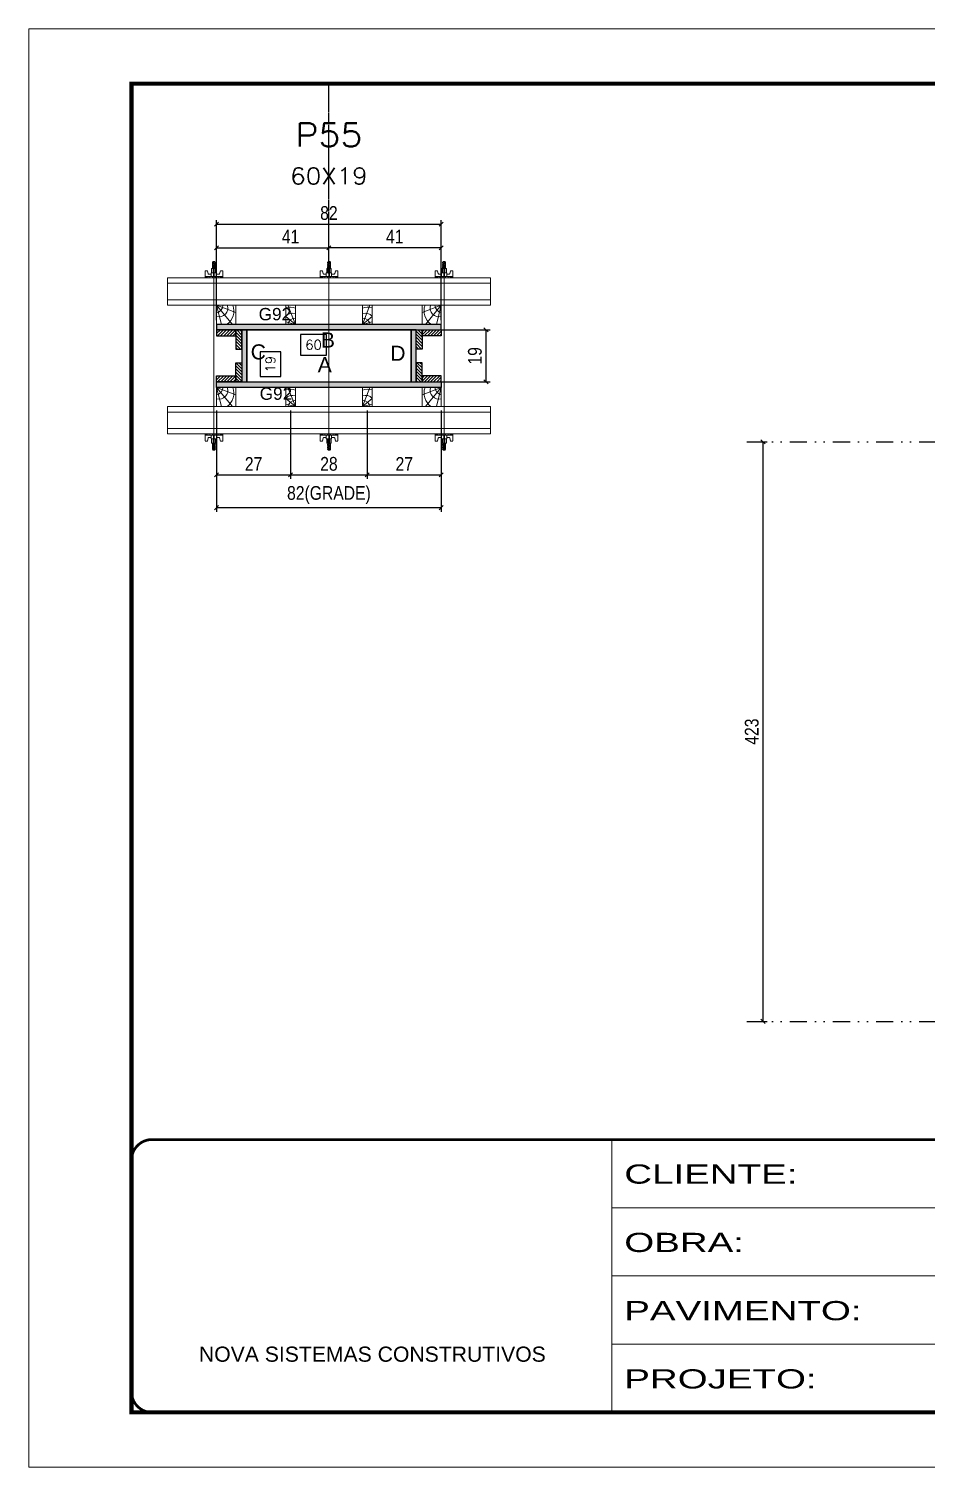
# Model space of a CAD drawing. Header units: millimetres. Extents: x 787 to 8287, y -592 to 17063.
# Drawn here: x 6180 to 6836, y 1706 to 2756 of the extents above; entities that cross this region are included whole.
import ezdxf
from ezdxf.enums import TextEntityAlignment as Align

# ---------------------------------------------------------------- set-up
doc = ezdxf.new("R2010")
doc.units = ezdxf.units.MM
for name, pattern in [('CONTINUO', [0]), ('DASHED', [0.75, 0.5, -0.25]), ('DIVIDE2', [0.625, 0.25, -0.125, 0, -0.125, 0, -0.125]), ('HIDDEN', [0.375, 0.25, -0.125])]:
    doc.linetypes.add(name, pattern=pattern)
for name, color, linetype in [('CHAPA', 1, 'Continuous'), ('COTA', 241, 'Continuous'), ('Cota Seção (2x)', 241, 'Continuous'), ('MEIO_PONT', 93, 'Continuous'), ('Nível', 160, 'Continuous'), ('Painéis', 200, 'Continuous'), ('SARRAFO', 251, 'Continuous'), ('Texto de Titulo', 7, 'Continuous'), ('Texto Qtd Sarr', 242, 'Continuous'), ('TEXTO_GERAL', 7, 'Continuous')]:
    doc.layers.add(name, color=color, linetype=linetype)
for name, color, linetype, lineweight in [('Folhas', 255, 'Continuous', 9), ('Hachura', 251, 'Continuous', 9), ('Madeira', 126, 'Continuous', 18), ('Perfil Metálico', 224, 'Continuous', 18), ('SARRAFO DE PRESSAO', 251, 'DASHED', 9), ('Texto Seção', 7, 'Continuous', 15)]:
    doc.layers.add(name, color=color, linetype=linetype, lineweight=lineweight)
doc.styles.add('ARIAL', font='arial.ttf')
doc.styles.add('COTA TECNICA 2X', font='techl___.ttf', dxfattribs={"height": 10})
doc.styles.add('COTA TECNICA-50', font='techl___.ttf', dxfattribs={"height": 10})
doc.styles.add('ROMANS', font='romans.shx')
doc.styles.add('SANSSERIF', font='sas_____.pfb')
doc.styles.add('Tecnologia', font='')
doc.styles.get('Tecnologia').set_extended_font_data('Forgotten Futurist')
doc.dimstyles.new('COTA PAINEL-50', dxfattribs={"dimtxt": 10, "dimasz": 3, "dimexe": 3, "dimexo": 3, "dimgap": 3, "dimtad": 1, "dimdec": 1, "dimzin": 12, "dimdsep": 46, "dimtxsty": 'COTA TECNICA-50', "dimblk1": 'OBLIQUE', "dimblk2": 'OBLIQUE', "dimsah": 1, "dimcen": 0.9, "dimclrd": 4, "dimclre": 4, "dimclrt": 240, "dimadec": 1, "dimazin": 3, "dimtfac": 1, "dimtdec": 1, "dimtmove": 0, "dimatfit": 3, "dimfxl": 0, "dimtolj": 1, "dimtzin": 12, "dimarcsym": 0})
doc.dimstyles.new('SECAO PILAR', dxfattribs={"dimtxt": 10, "dimasz": 3, "dimexe": 3, "dimexo": 3, "dimgap": 3, "dimtad": 1, "dimdec": 1, "dimlfac": 0.5, "dimzin": 12, "dimdsep": 46, "dimtxsty": 'COTA TECNICA 2X', "dimblk1": 'OBLIQUE', "dimblk2": 'OBLIQUE', "dimsah": 1, "dimcen": 0.9, "dimclrd": 256, "dimclre": 256, "dimclrt": 256, "dimadec": 1, "dimazin": 3, "dimtfac": 1, "dimtdec": 1, "dimtmove": 0, "dimatfit": 3, "dimfxl": 0, "dimtolj": 1, "dimtzin": 12, "dimarcsym": 0})
doc.dimstyles.new('SECÇÃO 2', dxfattribs={"dimtxt": 7, "dimasz": 6, "dimexe": 0.18, "dimexo": 2, "dimgap": -4, "dimtad": 3, "dimdec": 1, "dimlfac": 0.5, "dimzin": 12, "dimdsep": 46, "dimtxsty": 'ROMANS', "dimblk": 'ARCHTICK', "dimcen": 0.09, "dimse1": 1, "dimse2": 1, "dimsd1": 1, "dimsd2": 1, "dimclrd": 180, "dimclre": 5, "dimclrt": 1, "dimadec": 0, "dimazin": 3, "dimtfac": 1, "dimtdec": 1, "dimtofl": 0, "dimtmove": 0, "dimatfit": 3, "dimldrblk": 'ARCHTICK', "dimfxl": 0, "dimtolj": 1, "dimtzin": 0, "dimarcsym": 0})
pattern_1 = [(225, (-3021.3023, -20393.6213), (1.12253202, -1.12253202), [])]
pattern_2 = [(225, (-2806.3023, -20393.6213), (1.12253202, -1.12253202), [])]
pattern_3 = [(135, (-16428.1586, 12000.7387), (-1.12253202, -1.12253202), [])]
pattern_4 = [(135, (-16448.1586, 12000.7387), (-1.12253202, -1.12253202), [])]

# ---------------------------------------------------------------- blocks, each defined once
blk = doc.blocks.new('9999999999')
at = {"color": 30, "linetype": 'CONTINUO'}
for p, q in [((98564.6, 34230.2), (98564.6, 34429.4)), ((98564.6, 34379.6), (99584, 34379.6)), ((98564.6, 34329.8), (99488, 34329.8)), ((98564.6, 34280), (99488, 34280))]:
    blk.add_line(p, q, dxfattribs=at)
at = {"color": 30, "linetype": 'CONTINUO', "const_width": 2}
blk.add_lwpolyline([(99584, 34230.2), (99584, 34414.4, 0.414214), (99569, 34429.4), (98229, 34429.4, 0.414214), (98214, 34414.4), (98214, 34245.2, 0.414214), (98229, 34230.2), (99584, 34230.2)], format="xyb", dxfattribs=at)
at = {"layer": 'Folhas'}
blk.add_lwpolyline([(98139, 34190.2), (99624, 34190.2), (99624, 35240.2), (98139, 35240.2)], close=True, dxfattribs=at)
at = {"layer": 'Folhas', "color": 30, "const_width": 3}
blk.add_lwpolyline([(98214, 34230.2), (99584, 34230.2), (99584, 35200.2), (98214, 35200.2)], close=True, dxfattribs=at)
at = {"color": 7, "linetype": 'Continuous', "ltscale": 5, "style": 'ARIAL'}
blk.add_text('NOVA SISTEMAS CONSTRUTIVOS', height=11.059, dxfattribs=at).set_placement((98263.2, 34267.2))
at = {"layer": 'Folhas', "color": 7, "style": 'Tecnologia', "width": 1.5}
for s, p in [('CLIENTE:', (98573.7, 34397.2)), ('OBRA:', (98573.7, 34347.3)), ('PAVIMENTO:', (98573.7, 34297.5)), ('PROJETO:', (98573.7, 34247.7))]:
    blk.add_text(s, height=14, dxfattribs=at).set_placement(p)
blk = doc.blocks.new('titulo1')
at = {"layer": 'Defpoints', "color": 252, "linetype": 'HIDDEN', "ltscale": 2}
blk.add_line((0, 0), (0, 125), dxfattribs=at)
at = {"layer": 'Defpoints', "style": 'ROMANS', "oblique": 15}
blk.add_attdef('FOLHA', text='', height=10, dxfattribs=at).set_placement((0, 15.6), align=Align.MIDDLE_CENTER)
at = {"layer": 'Texto Qtd Sarr', "color": 3, "style": 'ROMANS', "oblique": 15}
for tag, height, p in [('TITULO', 17, (0, 71.4)), ('SEÇÃO', 12, (0, 41.5))]:
    blk.add_attdef(tag, text='', height=height, dxfattribs=at).set_placement(p, align=Align.MIDDLE_CENTER)
blk = doc.blocks.new('*D450')
at = {"layer": 'Cota Seção (2x)', "color": 180, "lineweight": -2}
for p, q in [((6397.9, 2532.4), (6378.9, 2532.4)), ((6378.9, 2532.4), (6378.9, 2517.4)), ((6397.9, 2517.4), (6397.9, 2532.4)), ((6378.9, 2517.4), (6397.9, 2517.4))]:
    blk.add_line(p, q, dxfattribs=at)
at = {"layer": 'Defpoints', "color": 0}
for p in [(6459.6, 2513.4), (6339.6, 2497.8), (6459.6, 2497.8)]:
    blk.add_point(p, dxfattribs=at)
at = {"layer": 'Cota Seção (2x)', "color": 1, "insert": (6388.4, 2524.9), "char_height": 7, "attachment_point": 5, "style": 'ROMANS'}
blk.add_mtext('\\A1;60', dxfattribs=at)
blk = doc.blocks.new('_ArchTick')
at = {"color": 0, "linetype": 'ByBlock', "const_width": 0.15}
blk.add_lwpolyline([(-0.5, -0.5), (0.5, 0.5)], dxfattribs=at)
blk = doc.blocks.new('*D451')
at = {"layer": 'Cota Seção (2x)', "color": 180, "lineweight": -2}
for p, q in [((6364.4, 2519.7), (6349.4, 2519.7)), ((6349.4, 2519.7), (6349.4, 2501.7)), ((6364.4, 2501.7), (6364.4, 2519.7)), ((6349.4, 2501.7), (6364.4, 2501.7))]:
    blk.add_line(p, q, dxfattribs=at)
at = {"layer": 'Defpoints', "color": 0}
for p in [(6339.6, 2535.8), (6368.4, 2535.8), (6339.6, 2497.8)]:
    blk.add_point(p, dxfattribs=at)
at = {"layer": 'Cota Seção (2x)', "color": 1, "insert": (6356.9, 2510.7), "char_height": 7, "attachment_point": 5, "rotation": 90, "style": 'ROMANS'}
blk.add_mtext('\\A1;19', dxfattribs=at)
blk = doc.blocks.new('_Oblique')
at = {"color": 0, "linetype": 'ByBlock', "lineweight": -2}
blk.add_line((-0.5, -0.5), (0.5, 0.5), dxfattribs=at)
blk = doc.blocks.new('*D1267')
at = {"layer": 'Cota Seção (2x)', "lineweight": -2}
for p, q in [((6466.2, 2535.8), (6517.3, 2535.8)), ((6514.3, 2497.8), (6514.3, 2535.8)), ((6466.2, 2497.8), (6517.3, 2497.8))]:
    blk.add_line(p, q, dxfattribs=at)
at = {"layer": 'Defpoints', "color": 0}
for p in [(6463.2, 2535.8), (6514.3, 2535.8), (6463.2, 2497.8)]:
    blk.add_point(p, dxfattribs=at)
at = {"layer": 'Cota Seção (2x)', "lineweight": -2, "xscale": 3, "yscale": 3, "zscale": 3}
for p, rotation in [((6514.3, 2535.8), 90), ((6514.3, 2497.8), 270)]:
    blk.add_blockref('_Oblique', p, dxfattribs=dict(at, rotation=rotation))
at = {"layer": 'Cota Seção (2x)', "insert": (6506.2, 2516.8), "char_height": 10, "attachment_point": 5, "rotation": 90, "style": 'COTA TECNICA 2X'}
blk.add_mtext('\\A1;19', dxfattribs=at)
blk = doc.blocks.new('*D452')
at = {"layer": 'Cota Seção (2x)', "lineweight": -2}
for p, q in [((6317.6, 2476.8), (6317.6, 2403)), ((6481.6, 2476.8), (6481.6, 2403)), ((6317.6, 2406), (6481.6, 2406))]:
    blk.add_line(p, q, dxfattribs=at)
at = {"layer": 'Defpoints', "color": 0}
for p in [(6317.6, 2479.8), (6481.6, 2479.8), (6481.6, 2406)]:
    blk.add_point(p, dxfattribs=at)
at = {"layer": 'Cota Seção (2x)', "lineweight": -2, "xscale": 3, "yscale": 3, "zscale": 3, "rotation": 180}
blk.add_blockref('_Oblique', (6317.6, 2406), dxfattribs=at)
at = {"layer": 'Cota Seção (2x)', "lineweight": -2, "xscale": 3, "yscale": 3, "zscale": 3}
blk.add_blockref('_Oblique', (6481.6, 2406), dxfattribs=at)
at = {"layer": 'Cota Seção (2x)', "insert": (6399.6, 2415.2), "char_height": 10, "attachment_point": 5, "style": 'COTA TECNICA 2X'}
blk.add_mtext('\\A1;82(GRADE)', dxfattribs=at)
blk = doc.blocks.new('*D453')
at = {"layer": 'Cota Seção (2x)', "lineweight": -2}
for p, q in [((6427.6, 2476.8), (6427.6, 2426.9)), ((6481.6, 2476.8), (6481.6, 2426.9)), ((6427.6, 2429.9), (6481.6, 2429.9))]:
    blk.add_line(p, q, dxfattribs=at)
at = {"layer": 'Defpoints', "color": 0}
for p in [(6427.6, 2479.8), (6481.6, 2479.8), (6481.6, 2429.9)]:
    blk.add_point(p, dxfattribs=at)
at = {"layer": 'Cota Seção (2x)', "lineweight": -2, "xscale": 3, "yscale": 3, "zscale": 3, "rotation": 180}
blk.add_blockref('_Oblique', (6427.6, 2429.9), dxfattribs=at)
at = {"layer": 'Cota Seção (2x)', "lineweight": -2, "xscale": 3, "yscale": 3, "zscale": 3}
blk.add_blockref('_Oblique', (6481.6, 2429.9), dxfattribs=at)
at = {"layer": 'Cota Seção (2x)', "insert": (6454.6, 2437.9), "char_height": 10, "attachment_point": 5, "style": 'COTA TECNICA 2X'}
blk.add_mtext('\\A1;27', dxfattribs=at)
blk = doc.blocks.new('*D454')
at = {"layer": 'Cota Seção (2x)', "lineweight": -2}
for p, q in [((6317.6, 2476.8), (6317.6, 2426.9)), ((6371.6, 2476.8), (6371.6, 2426.9)), ((6317.6, 2429.9), (6371.6, 2429.9))]:
    blk.add_line(p, q, dxfattribs=at)
at = {"layer": 'Defpoints', "color": 0}
for p in [(6317.6, 2479.8), (6371.6, 2479.8), (6371.6, 2429.9)]:
    blk.add_point(p, dxfattribs=at)
at = {"layer": 'Cota Seção (2x)', "lineweight": -2, "xscale": 3, "yscale": 3, "zscale": 3, "rotation": 180}
blk.add_blockref('_Oblique', (6317.6, 2429.9), dxfattribs=at)
at = {"layer": 'Cota Seção (2x)', "lineweight": -2, "xscale": 3, "yscale": 3, "zscale": 3}
blk.add_blockref('_Oblique', (6371.6, 2429.9), dxfattribs=at)
at = {"layer": 'Cota Seção (2x)', "insert": (6344.6, 2437.9), "char_height": 10, "attachment_point": 5, "style": 'COTA TECNICA 2X'}
blk.add_mtext('\\A1;27', dxfattribs=at)
blk = doc.blocks.new('*D455')
at = {"layer": 'Cota Seção (2x)', "lineweight": -2}
for p, q in [((6371.6, 2476.8), (6371.6, 2426.9)), ((6427.6, 2476.8), (6427.6, 2426.9)), ((6371.6, 2429.9), (6427.6, 2429.9))]:
    blk.add_line(p, q, dxfattribs=at)
at = {"layer": 'Defpoints', "color": 0}
for p in [(6371.6, 2479.8), (6427.6, 2479.8), (6427.6, 2429.9)]:
    blk.add_point(p, dxfattribs=at)
at = {"layer": 'Cota Seção (2x)', "lineweight": -2, "xscale": 3, "yscale": 3, "zscale": 3, "rotation": 180}
blk.add_blockref('_Oblique', (6371.6, 2429.9), dxfattribs=at)
at = {"layer": 'Cota Seção (2x)', "lineweight": -2, "xscale": 3, "yscale": 3, "zscale": 3}
blk.add_blockref('_Oblique', (6427.6, 2429.9), dxfattribs=at)
at = {"layer": 'Cota Seção (2x)', "insert": (6399.6, 2437.9), "char_height": 10, "attachment_point": 5, "style": 'COTA TECNICA 2X'}
blk.add_mtext('\\A1;28', dxfattribs=at)
blk = doc.blocks.new('*D456')
at = {"layer": 'Cota Seção (2x)', "lineweight": -2}
for p, q in [((6317.6, 2542.8), (6317.6, 2615.9)), ((6481.6, 2542.8), (6481.6, 2615.9)), ((6317.6, 2612.9), (6481.6, 2612.9))]:
    blk.add_line(p, q, dxfattribs=at)
at = {"layer": 'Defpoints', "color": 0}
for p in [(6481.6, 2612.9), (6317.6, 2539.8), (6481.6, 2539.8)]:
    blk.add_point(p, dxfattribs=at)
at = {"layer": 'Cota Seção (2x)', "lineweight": -2, "xscale": 3, "yscale": 3, "zscale": 3, "rotation": 180}
blk.add_blockref('_Oblique', (6317.6, 2612.9), dxfattribs=at)
at = {"layer": 'Cota Seção (2x)', "lineweight": -2, "xscale": 3, "yscale": 3, "zscale": 3}
blk.add_blockref('_Oblique', (6481.6, 2612.9), dxfattribs=at)
at = {"layer": 'Cota Seção (2x)', "insert": (6399.6, 2621), "char_height": 10, "attachment_point": 5, "style": 'COTA TECNICA 2X'}
blk.add_mtext('\\A1;82', dxfattribs=at)
blk = doc.blocks.new('*D457')
at = {"layer": 'Cota Seção (2x)', "lineweight": -2}
for p, q in [((6317.6, 2576.8), (6317.6, 2598.7)), ((6317.6, 2595.7), (6399.6, 2595.7)), ((6399.6, 2576.8), (6399.6, 2598.7))]:
    blk.add_line(p, q, dxfattribs=at)
at = {"layer": 'Defpoints', "color": 0}
for p in [(6399.6, 2595.7), (6317.6, 2573.8), (6399.6, 2573.8)]:
    blk.add_point(p, dxfattribs=at)
at = {"layer": 'Cota Seção (2x)', "lineweight": -2, "xscale": 3, "yscale": 3, "zscale": 3, "rotation": 180}
blk.add_blockref('_Oblique', (6317.6, 2595.7), dxfattribs=at)
at = {"layer": 'Cota Seção (2x)', "lineweight": -2, "xscale": 3, "yscale": 3, "zscale": 3}
blk.add_blockref('_Oblique', (6399.6, 2595.7), dxfattribs=at)
at = {"layer": 'Cota Seção (2x)', "insert": (6371.6, 2603.8), "char_height": 10, "attachment_point": 5, "style": 'COTA TECNICA 2X'}
blk.add_mtext('\\A1;41', dxfattribs=at)
blk = doc.blocks.new('*D458')
at = {"layer": 'Cota Seção (2x)', "lineweight": -2}
for p, q in [((6399.6, 2576.8), (6399.6, 2598.7)), ((6481.6, 2595.7), (6399.6, 2595.7)), ((6481.6, 2576.8), (6481.6, 2598.7))]:
    blk.add_line(p, q, dxfattribs=at)
at = {"layer": 'Defpoints', "color": 0}
for p in [(6399.6, 2595.7), (6399.6, 2573.8), (6481.6, 2573.8)]:
    blk.add_point(p, dxfattribs=at)
at = {"layer": 'Cota Seção (2x)', "lineweight": -2, "xscale": 3, "yscale": 3, "zscale": 3, "rotation": 180}
blk.add_blockref('_Oblique', (6399.6, 2595.7), dxfattribs=at)
at = {"layer": 'Cota Seção (2x)', "lineweight": -2, "xscale": 3, "yscale": 3, "zscale": 3}
blk.add_blockref('_Oblique', (6481.6, 2595.7), dxfattribs=at)
at = {"layer": 'Cota Seção (2x)', "insert": (6447.6, 2603.8), "char_height": 10, "attachment_point": 5, "style": 'COTA TECNICA 2X'}
blk.add_mtext('\\A1;41', dxfattribs=at)
blk = doc.blocks.new('C')
at = {"layer": 'Hachura', "color": 0}
for p, q in [((0, 3.22), (0, -3.22)), ((0.45, 3.22), (0, 3.22)), ((0.46, 3.16), (0, 3.16)), ((0.46, 3.05), (0, 3.05)), ((0.46, 2.88), (0, 2.88)), ((0, 2.75), (0, -1.16)), ((0.46, 2.65), (0, 2.65)), ((0.46, 2.23), (0, 2.23)), ((0.46, 1.51), (0, 1.51)), ((0.39, 0.49), (0.17, 0.49)), ((0.45, -3.23), (0.45, 3.22)), ((0.45, 3.22), (2.58, 3.22)), ((1.74, 0.97), (0.45, 0.97)), ((1.45, 0.1), (0.45, 0.1)), ((1.35, 1.94), (1.35, 0.96)), ((2.58, 2.39), (1.47, 2.09)), ((1.74, -0.97), (1.74, 0.97)), ((1.74, 0.97), (1.74, 0.84)), ((1.74, 0.97), (1.74, 0.84)), ((1.74, 0.84), (3.35, 0.84)), ((3.35, 0.45), (1.74, 0.45)), ((2.58, 3.22), (2.58, 2.39)), ((3.32, 0.84), (3.32, -0.84)), ((3.35, 0.84), (3.35, -0.84)), ((3.68, 0.45), (3.35, 0.45)), ((3.84, -0.52), (3.35, 0.45)), ((3.35, 0.06), (3.67, -0.57)), ((3.68, 0.45), (4.16, -0.52)), ((3.72, 0.5), (4.25, -0.57)), ((4.37, -0.55), (3.83, 0.53)), ((4.15, 0.45), (3.93, 0.45)), ((4.42, -0.52), (3.93, 0.45)), ((4.15, 0.45), (4.26, 0.45)), ((4.26, 0.45), (4.74, -0.52)), ((4.3, 0.5), (4.83, -0.57)), ((4.95, -0.55), (4.41, 0.53)), ((4.51, 0.45), (4.84, 0.45)), ((5, -0.52), (4.51, 0.45)), ((4.84, 0.45), (5.32, -0.52)), ((4.88, 0.5), (5.41, -0.57)), ((5.53, -0.55), (4.99, 0.53)), ((5.58, -0.52), (5.09, 0.45)), ((5.42, 0.45), (5.09, 0.45)), ((5.58, -0.52), (5.09, 0.45)), ((5.42, 0.45), (5.74, -0.19)), ((5.46, 0.5), (5.74, -0.07)), ((5.74, 0.19), (5.57, 0.53)), ((5.74, 0.32), (5.68, 0.45)), ((5.68, 0.45), (5.74, 0.45)), ((5.74, 0.45), (5.9, 0.29)), ((5.74, 0.45), (5.74, -0.52)), ((5.9, -0.36), (5.9, 0.29)), ((0.45, 0), (0, 0)), ((0.46, -1.52), (0, -1.52)), ((0.46, -2.23), (0, -2.23)), ((0.46, -2.65), (0, -2.65)), ((0.46, -2.88), (0, -2.88)), ((0.46, -3.05), (0, -3.05)), ((0.46, -3.16), (0, -3.16)), ((0, -3.22), (2.57, -3.22)), ((0.08, -0.48), (0.29, -0.48)), ((0.29, -0.48), (0.4, -0.48)), ((0.45, 0), (0.45, -0.97)), ((0.45, -0.16), (1.45, -0.16)), ((0.45, -0.65), (0.45, -0.32)), ((0.45, -3.23), (0.45, -0.65)), ((0.45, -0.97), (1.74, -0.97)), ((1.35, -1.94), (1.35, -0.97)), ((2.58, -2.39), (1.47, -2.1)), ((3.35, -0.32), (1.74, -0.32)), ((3.35, -0.84), (1.74, -0.84)), ((2.58, -3.23), (2.58, -2.39)), ((3.35, -0.07), (3.58, -0.52)), ((3.35, -0.52), (3.58, -0.52)), ((3.84, -0.52), (4.16, -0.52)), ((4.42, -0.52), (4.74, -0.52)), ((4.63, -0.52), (4.74, -0.52)), ((5, -0.52), (5.32, -0.52)), ((5.58, -0.52), (5.74, -0.52)), ((5.74, -0.52), (5.9, -0.36)), ((5.74, -0.52), (5.74, -0.52))]:
    blk.add_line(p, q, dxfattribs=at)
for centre, radius, start, end in [((1.52, 1.94), 0.161, 104.7436, 180), ((1.44, -0.03), 0.129, 272.695, 87.305), ((3.81, 0.39), 0.143, 25.5688, 154.4312), ((4.39, 0.39), 0.143, 25.5688, 154.4312), ((4.97, 0.39), 0.143, 25.5688, 154.4312), ((5.55, 0.39), 0.143, 25.5688, 154.4312), ((0.17, -0.37), 0.174, 221.744, 317.8592), ((1.52, -1.94), 0.161, 180, 255.2564), ((3.71, -0.4), 0.174, 222.1408, 318.256), ((4.29, -0.4), 0.174, 222.1408, 318.256), ((4.87, -0.4), 0.174, 222.1408, 318.256), ((5.45, -0.4), 0.174, 222.1408, 318.256), ((5.61, -0.4), 0.174, 317.8592, 318.256)]:
    blk.add_arc(centre, radius, start, end, dxfattribs=at)
blk = doc.blocks.new('PONTALETE')
at = {"layer": 'Madeira'}
for q in [(2.71, 7), (7, 5.76), (7, 1.74)]:
    blk.add_line((0, 0), q, dxfattribs=at)
blk.add_lwpolyline([(0, 0), (7, 0), (7, 7), (0, 7)], close=True, dxfattribs=at)
for centre, radius, start, end in [((2.04, 0.06), 6.23, 37.2818, 109.0913), ((1.09, 0.9), 3.19, 343.603, 109.9847), ((-0.21, -0.78), 3.09, 14.6322, 86.0383)]:
    blk.add_arc(centre, radius, start, end, dxfattribs=at)
blk = doc.blocks.new('MEIO PONTALETE')
at = {"layer": 'Madeira'}
for q in [(2.71, 7), (3.5, 2.88), (3.5, 0.87)]:
    blk.add_line((0, 0), q, dxfattribs=at)
blk.add_lwpolyline([(0, 0), (3.5, 0), (3.5, 7), (0, 7)], close=True, dxfattribs=at)
for centre, radius, start, end in [((2.04, 0.06), 6.23, 76.4499, 109.0913), ((1.09, 0.9), 3.19, 40.9063, 109.9847), ((-0.21, -0.78), 3.09, 14.6322, 86.0383)]:
    blk.add_arc(centre, radius, start, end, dxfattribs=at)
blk = doc.blocks.new('*D1376')
at = {"layer": 'COTA', "color": 4, "lineweight": -2}
for p, q in [((6707.7, 2454), (6719.5, 2454)), ((6716.5, 2031), (6716.5, 2454)), ((6707.7, 2031), (6719.5, 2031))]:
    blk.add_line(p, q, dxfattribs=at)
at = {"layer": 'Defpoints', "color": 0}
for p in [(6704.7, 2454), (6716.5, 2454), (6704.7, 2031)]:
    blk.add_point(p, dxfattribs=at)
at = {"layer": 'COTA', "color": 4, "lineweight": -2, "xscale": 3, "yscale": 3, "zscale": 3}
for p, rotation in [((6716.5, 2454), 90), ((6716.5, 2031), 270)]:
    blk.add_blockref('_Oblique', p, dxfattribs=dict(at, rotation=rotation))
at = {"layer": 'COTA', "color": 240, "insert": (6708.3, 2242.5), "char_height": 10, "attachment_point": 5, "rotation": 90, "style": 'COTA TECNICA-50'}
blk.add_mtext('\\A1;423', dxfattribs=at)

msp = doc.modelspace()

# ---------------------------------------------------------------- hatches: boundary and pattern name
at = {"layer": 'Hachura'}
h = msp.add_hatch(color=256, dxfattribs=at)
h.dxf.hatch_style = 1
h.paths.add_polyline_path([(6481.65, 2535.79), (6481.65, 2539.79), (6317.65, 2539.79), (6317.65, 2535.79)])
h = msp.add_hatch(color=256, dxfattribs=at)
h.dxf.hatch_style = 1
h.paths.add_polyline_path([(6481.65, 2535.79), (6481.65, 2539.79), (6317.65, 2539.79), (6317.65, 2535.79)])
h = msp.add_hatch(dxfattribs=at)
h.set_pattern_fill('ANSI31', color=256, scale=0.5, angle=180, style=0)
h.set_pattern_definition(pattern_2)
h.paths.add_polyline_path([(6331.65, 2535.79), (6331.65, 2531.39), (6317.65, 2531.39), (6317.65, 2535.79)])
h = msp.add_hatch(dxfattribs=at)
h.set_pattern_fill('ANSI31', color=256, scale=0.5, angle=90, style=0)
h.set_pattern_definition(pattern_4)
h.paths.add_polyline_path([(6336.05, 2521.79), (6331.65, 2521.79), (6331.65, 2535.79), (6336.05, 2535.79)])
h = msp.add_hatch(color=256, dxfattribs=at)
h.dxf.hatch_style = 1
h.paths.add_polyline_path([(6336.05, 2497.79), (6339.65, 2497.79), (6339.65, 2535.79), (6336.05, 2535.79)])
h = msp.add_hatch(color=256, dxfattribs=at)
h.dxf.hatch_style = 1
h.paths.add_polyline_path([(6336.05, 2497.79), (6339.65, 2497.79), (6339.65, 2535.79), (6336.05, 2535.79)])
h = msp.add_hatch(color=256, dxfattribs=at)
h.dxf.hatch_style = 1
h.paths.add_polyline_path([(6459.65, 2497.79), (6463.25, 2497.79), (6463.25, 2535.79), (6459.65, 2535.79)])
h = msp.add_hatch(color=256, dxfattribs=at)
h.dxf.hatch_style = 1
h.paths.add_polyline_path([(6459.65, 2497.79), (6463.25, 2497.79), (6463.25, 2535.79), (6459.65, 2535.79)])
h = msp.add_hatch(dxfattribs=at)
h.set_pattern_fill('ANSI31', color=256, scale=0.5, angle=90, style=0)
h.set_pattern_definition(pattern_3)
h.paths.add_polyline_path([(6463.25, 2521.79), (6467.65, 2521.79), (6467.65, 2535.79), (6463.25, 2535.79)])
h = msp.add_hatch(dxfattribs=at)
h.set_pattern_fill('ANSI31', color=256, scale=0.5, angle=180, style=0)
h.set_pattern_definition(pattern_1)
h.paths.add_polyline_path([(6467.65, 2535.79), (6467.65, 2531.39), (6481.65, 2531.39), (6481.65, 2535.79)])
h = msp.add_hatch(dxfattribs=at)
h.set_pattern_fill('ANSI31', color=256, scale=0.5, angle=90, style=0)
h.set_pattern_definition(pattern_4)
h.paths.add_polyline_path([(6336.05, 2511.79), (6331.65, 2511.79), (6331.65, 2497.79), (6336.05, 2497.79)])
h = msp.add_hatch(dxfattribs=at)
h.set_pattern_fill('ANSI31', color=256, scale=0.5, angle=90, style=0)
h.set_pattern_definition(pattern_3)
h.paths.add_polyline_path([(6463.25, 2511.79), (6467.65, 2511.79), (6467.65, 2497.79), (6463.25, 2497.79)])
h = msp.add_hatch(dxfattribs=at)
h.set_pattern_fill('ANSI31', color=256, scale=0.5, angle=180, style=0)
h.set_pattern_definition(pattern_2)
h.paths.add_polyline_path([(6331.65, 2497.79), (6331.65, 2502.19), (6317.65, 2502.19), (6317.65, 2497.79)])
h = msp.add_hatch(dxfattribs=at)
h.set_pattern_fill('ANSI31', color=256, scale=0.5, angle=180, style=0)
h.set_pattern_definition(pattern_1)
h.paths.add_polyline_path([(6467.65, 2497.79), (6467.65, 2502.19), (6481.65, 2502.19), (6481.65, 2497.79)])
h = msp.add_hatch(color=256, dxfattribs=at)
h.dxf.hatch_style = 1
h.paths.add_polyline_path([(6481.65, 2497.79), (6481.65, 2493.79), (6317.65, 2493.79), (6317.65, 2497.79)])
h = msp.add_hatch(color=256, dxfattribs=at)
h.dxf.hatch_style = 1
h.paths.add_polyline_path([(6481.65, 2497.79), (6481.65, 2493.79), (6317.65, 2493.79), (6317.65, 2497.79)])

# ---------------------------------------------------------------- linework, layer by layer
at = {"layer": 'CHAPA'}
for points in [[(6481.65, 2535.79), (6481.65, 2539.79), (6317.65, 2539.79), (6317.65, 2535.79)], [(6481.65, 2535.79), (6481.65, 2539.79), (6317.65, 2539.79), (6317.65, 2535.79)], [(6336.05, 2497.79), (6339.65, 2497.79), (6339.65, 2535.79), (6336.05, 2535.79)], [(6336.05, 2497.79), (6339.65, 2497.79), (6339.65, 2535.79), (6336.05, 2535.79)], [(6459.65, 2497.79), (6463.25, 2497.79), (6463.25, 2535.79), (6459.65, 2535.79)], [(6459.65, 2497.79), (6463.25, 2497.79), (6463.25, 2535.79), (6459.65, 2535.79)], [(6481.65, 2497.79), (6481.65, 2493.79), (6317.65, 2493.79), (6317.65, 2497.79)], [(6481.65, 2497.79), (6481.65, 2493.79), (6317.65, 2493.79), (6317.65, 2497.79)]]:
    msp.add_lwpolyline(points, close=True, dxfattribs=at)
at = {"layer": 'Hachura'}
for p, q in [((6315.65, 2448.99), (6315.64, 2580.79)), ((6399.65, 2448.99), (6399.65, 2580.79)), ((6483.65, 2448.99), (6483.66, 2580.79))]:
    msp.add_line(p, q, dxfattribs=at)
at = {"layer": 'Madeira'}
for points in [[(6481.65, 2539.79), (6481.65, 2553.79), (6317.65, 2553.79), (6317.65, 2539.79)], [(6481.65, 2493.79), (6481.65, 2479.79), (6317.65, 2479.79), (6317.65, 2493.79)]]:
    msp.add_lwpolyline(points, close=True, dxfattribs=at)
at = {"layer": 'Nível', "color": 4, "linetype": 'DIVIDE2', "ltscale": 50}
for p, q in [((6704.65, 2453.95), (7625.5, 2453.95)), ((6704.65, 2030.95), (7625.5, 2030.95))]:
    msp.add_line(p, q, dxfattribs=at)
at = {"layer": 'Painéis'}
msp.add_lwpolyline([(6339.65, 2535.79), (6339.65, 2497.79), (6459.65, 2497.79), (6459.65, 2535.79)], close=True, dxfattribs=at)
at = {"layer": 'Perfil Metálico'}
for points in [[(6517.65, 2573.79), (6517.65, 2553.79), (6281.65, 2553.79), (6281.65, 2573.79)], [(6281.65, 2557.79), (6281.65, 2569.79), (6517.65, 2569.79), (6517.65, 2557.79)], [(6517.65, 2459.79), (6517.65, 2479.79), (6281.65, 2479.79), (6281.65, 2459.79)], [(6281.65, 2475.79), (6281.65, 2463.79), (6517.65, 2463.79), (6517.65, 2475.79)]]:
    msp.add_lwpolyline(points, close=True, dxfattribs=at)
at = {"layer": 'SARRAFO'}
for points in [[(6317.65, 2531.39), (6331.65, 2531.39), (6331.65, 2535.79), (6317.65, 2535.79)], [(6331.65, 2535.79), (6331.65, 2521.79), (6336.05, 2521.79), (6336.05, 2535.79)], [(6467.65, 2535.79), (6467.65, 2521.79), (6463.25, 2521.79), (6463.25, 2535.79)], [(6481.65, 2531.39), (6467.65, 2531.39), (6467.65, 2535.79), (6481.65, 2535.79)], [(6331.65, 2497.79), (6331.65, 2511.79), (6336.05, 2511.79), (6336.05, 2497.79)], [(6467.65, 2497.79), (6467.65, 2511.79), (6463.25, 2511.79), (6463.25, 2497.79)], [(6317.65, 2502.19), (6331.65, 2502.19), (6331.65, 2497.79), (6317.65, 2497.79)], [(6481.65, 2502.19), (6467.65, 2502.19), (6467.65, 2497.79), (6481.65, 2497.79)]]:
    msp.add_lwpolyline(points, close=True, dxfattribs=at)

# ---------------------------------------------------------------- block references
at = {"layer": 'Hachura', "linetype": 'Continuous', "yscale": 2, "zscale": 2}
for p, xscale, rotation in [((6315.65, 2573.79), -2, 270), ((6399.65, 2573.79), 2, 90), ((6483.65, 2573.79), 2, 90), ((6315.65, 2459.79), 2, 269.9999999999999), ((6399.65, 2459.79), -2, 90), ((6483.65, 2459.79), -2, 90)]:
    msp.add_blockref('C', p, dxfattribs=dict(at, xscale=xscale, rotation=rotation))
at = {"layer": 'MEIO_PONT', "yscale": 2, "zscale": 2}
for p, xscale, rotation in [((6317.65, 2553.79), 2, 269.9999999999999), ((6481.65, 2553.79), -2, 90), ((6317.65, 2493.79), 2, 269.9999999999999), ((6481.65, 2493.79), -2, 90)]:
    msp.add_blockref('PONTALETE', p, dxfattribs=dict(at, xscale=xscale, rotation=rotation))
at = {"layer": 'MEIO_PONT', "yscale": 1.999999997962732, "zscale": 1.999999997962732}
for p, xscale in [((6375.15, 2539.79), -1.999999997962732), ((6424.15, 2539.79), 1.999999997962732), ((6375.15, 2479.79), -1.999999997962732), ((6424.15, 2479.79), 1.999999997962732)]:
    msp.add_blockref('MEIO PONTALETE', p, dxfattribs=dict(at, xscale=xscale))
at = {"layer": 'SARRAFO DE PRESSAO', "color": 6, "linetype": 'ByBlock'}
msp.add_blockref('9999999999', (-91958.48, -32484.66), dxfattribs=at)
at = {"layer": 'Texto Seção'}
ref = msp.add_blockref('titulo1', (6399.65, 2590.54), dxfattribs=at)
ref.add_attrib('TITULO', 'P55', dxfattribs={"layer": 'Texto de Titulo', "color": 7, "height": 17, "style": 'ROMANS', "width": 1.1}).set_placement((6399.65, 2678.04), align=Align.MIDDLE_CENTER)
ref.add_attrib('SEÇÃO', '60X19', dxfattribs={"layer": 'Texto de Titulo', "color": 7, "height": 12, "style": 'ROMANS', "width": 1.1}).set_placement((6399.65, 2648.04), align=Align.MIDDLE_CENTER)

# ---------------------------------------------------------------- texts
at = {"layer": 'TEXTO_GERAL', "color": 0, "linetype": 'Continuous', "style": 'SANSSERIF'}
for p in [(6348.3, 2547.24), (6349.05, 2489.22)]:
    msp.add_text('G92', height=9, dxfattribs=at).set_placement(p, align=Align.MIDDLE_LEFT)
at = {"layer": 'TEXTO_GERAL', "style": 'ARIAL'}
for s, p in [('B', (6398.91, 2528.34)), ('C', (6348.04, 2519.69)), ('D', (6449.99, 2518.68)), ('A', (6396.57, 2510.37))]:
    msp.add_text(s, height=11, dxfattribs=at).set_placement(p, align=Align.MIDDLE_CENTER)

# ---------------------------------------------------------------- dimensions: what is measured, and where the dimension line sits
at = {"layer": 'COTA'}
dim = msp.add_linear_dim(base=(6716.51, 2453.95), p1=(6704.65, 2030.95), p2=(6704.65, 2453.95), angle=90, dimstyle='COTA PAINEL-50', dxfattribs=at)
dim.commit()
dim.dimension.update_dxf_attribs({"geometry": '*D1376', "text_midpoint": (6708.29, 2242.45)})
at = {"layer": 'Cota Seção (2x)', "color": 241}
for base, p1, p2, picture, middle in [((6481.65, 2612.89), (6317.65, 2539.79), (6481.65, 2539.79), '*D456', (6399.65, 2620.99)), ((6371.65, 2429.85), (6317.65, 2479.79), (6371.65, 2479.79), '*D454', (6344.65, 2437.93)), ((6427.65, 2429.85), (6371.65, 2479.79), (6427.65, 2479.79), '*D455', (6399.65, 2437.95)), ((6481.65, 2429.85), (6427.65, 2479.79), (6481.65, 2479.79), '*D453', (6454.65, 2437.93))]:
    dim = msp.add_linear_dim(base=base, p1=p1, p2=p2, dimstyle='SECAO PILAR', dxfattribs=at)
    dim.commit()
    dim.dimension.update_dxf_attribs({"geometry": picture, "text_midpoint": middle})
for base, p1, p2, dimstyle, picture, middle in [((6399.65, 2595.69), (6317.65, 2573.79), (6399.65, 2573.79), 'SECAO PILAR', '*D457', (6371.65, 2595.69)), ((6459.65, 2513.44), (6339.65, 2497.79), (6459.65, 2497.79), 'SECÇÃO 2', '*D450', (6388.41, 2513.44))]:
    dim = msp.add_linear_dim(base=base, p1=p1, p2=p2, dimstyle=dimstyle, dxfattribs=at)
    dim.commit()
    dim.dimension.update_dxf_attribs({"geometry": picture, "text_midpoint": middle, "dimtype": 160})
for base, p1, p2, angle, dimstyle, picture, middle in [((6399.65, 2595.69), (6481.65, 2573.79), (6399.65, 2573.79), 180, 'SECAO PILAR', '*D458', (6447.65, 2595.69)), ((6368.44, 2535.79), (6339.65, 2497.79), (6339.65, 2535.79), 90, 'SECÇÃO 2', '*D451', (6368.44, 2510.7))]:
    dim = msp.add_linear_dim(base=base, p1=p1, p2=p2, angle=angle, dimstyle=dimstyle, dxfattribs=at)
    dim.commit()
    dim.dimension.update_dxf_attribs({"geometry": picture, "text_midpoint": middle, "dimtype": 160})
dim = msp.add_linear_dim(base=(6514.29, 2535.79), p1=(6463.25, 2497.79), p2=(6463.25, 2535.79), angle=90, dimstyle='SECAO PILAR', dxfattribs=at)
dim.commit()
dim.dimension.update_dxf_attribs({"geometry": '*D1267', "text_midpoint": (6506.2, 2516.79)})
dim = msp.add_linear_dim(base=(6481.65, 2406.01), p1=(6317.65, 2479.79), p2=(6481.65, 2479.79), text='<>(GRADE)', dimstyle='SECAO PILAR', dxfattribs=at)
dim.commit()
dim.dimension.update_dxf_attribs({"geometry": '*D452', "text_midpoint": (6399.65, 2415.23)})

doc.saveas('drawing.dxf')
